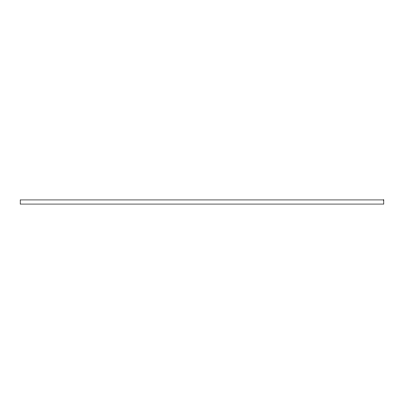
<?xml version="1.0" encoding="UTF-8"?>
<svg xmlns="http://www.w3.org/2000/svg" width="404" height="404" viewBox="0 0 404 404"><rect width="100%" height="100%" fill="white"/><g stroke="black" fill="none" stroke-linecap="round" stroke-linejoin="round"><path stroke-width="0.61" d="M383.8 199.935L20.2 199.935L20.2 204.065L383.8 204.065L383.8 199.935"/></g></svg>
